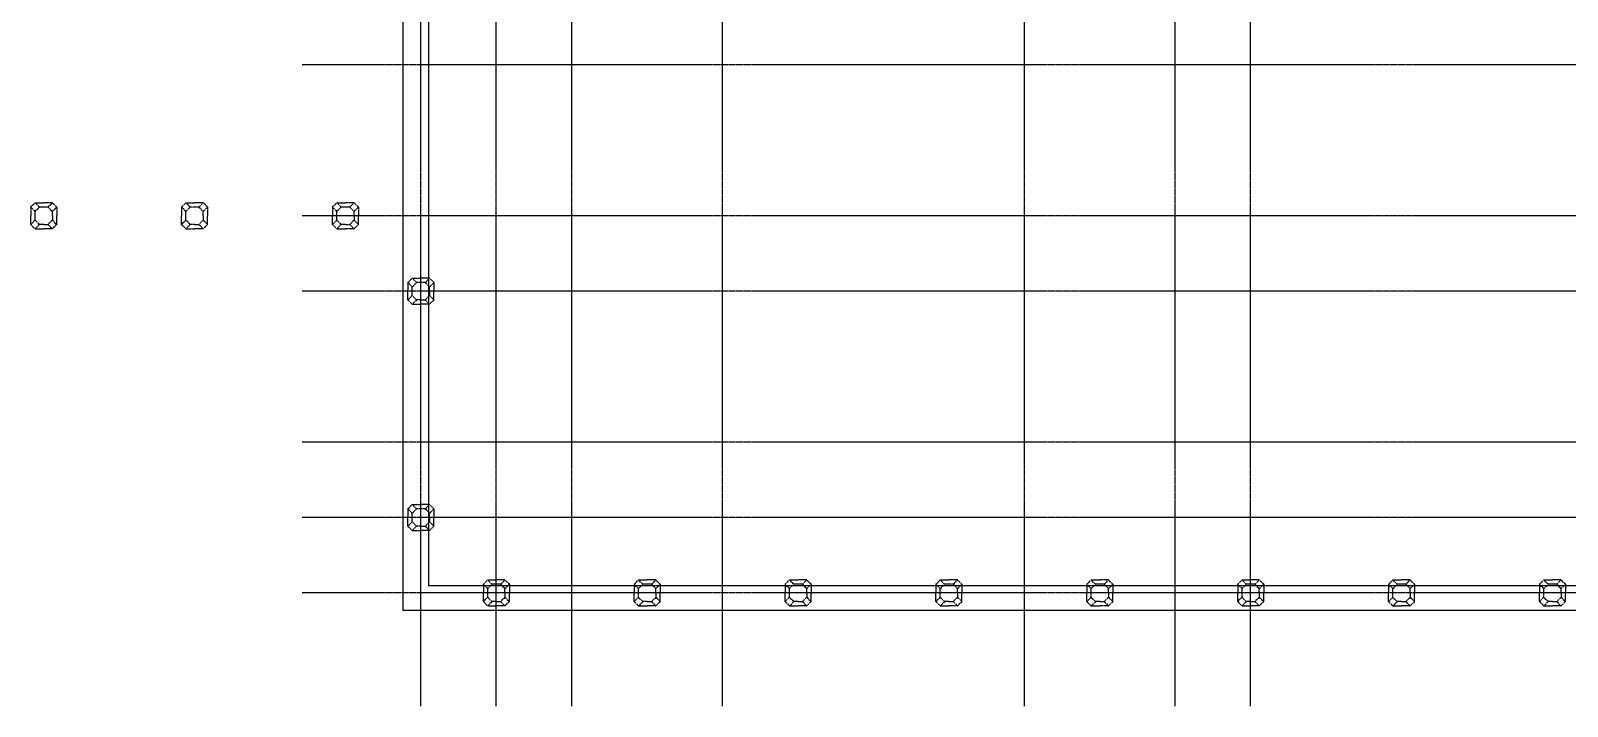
# Model space of a CAD drawing. Header units: millimetres. Extents: x -63292 to 85267, y -25390 to 107538.
# Drawn here: x -58291 to -27737, y -17978 to -4544 of the extents above; entities that cross this region are included whole.
import ezdxf

# ---------------------------------------------------------------- set-up
doc = ezdxf.new("R2010")
doc.units = ezdxf.units.MM
doc.linetypes.add('PCENTRE', pattern=[50.8, 31.75, -6.35, 6.35, -6.35])
doc.linetypes.add('PPHANTOM', pattern=[63.5, 31.75, -6.35, 6.35, -6.35, 6.35, -6.35])
for name, color, linetype in [('Boundaries_and_building_grids', 140, 'Continuous'), ('COLUMNS_P5', 3, 'Continuous'), ('SITE', 1, 'Continuous')]:
    doc.layers.add(name, color=color, linetype=linetype)

msp = doc.modelspace()

# ---------------------------------------------------------------- linework, layer by layer
at = {"layer": 'Boundaries_and_building_grids', "color": 140, "linetype": 'PCENTRE', "lineweight": -3}
for p, q in [((-50533, -17978), (-50533, 67826)), ((-49033, -17978), (-49033, 67826)), ((-47533, -17978), (-47533, 67826)), ((-44533, -17978), (-44533, 67826)), ((-38533, -17978), (-38533, 67826)), ((-35533, -17978), (-35533, 67826)), ((-34033, -17978), (-34033, 67826)), ((50767, -5224), (-52891, -5224)), ((50767, -8224), (-52891, -8224)), ((50767, -9724), (-52891, -9724)), ((50767, -12724), (-52891, -12724)), ((50767, -14224), (-52891, -14224)), ((50767, -15724), (-52891, -15724))]:
    msp.add_line(p, q, dxfattribs=at)
at = {"layer": 'COLUMNS_P5', "color": 8, "linetype": 'PPHANTOM'}
for p, q in [((-58291, -8052), (-58205, -7966)), ((-58291, -8052), (-58291, -8224)), ((-58205, -8138), (-58291, -8052)), ((-58291, -8397), (-58291, -8224)), ((-58119, -8052), (-58205, -7966)), ((-58205, -7966), (-58033, -7966)), ((-58205, -8138), (-58119, -8052)), ((-58205, -8224), (-58205, -8138)), ((-58205, -8310), (-58205, -8224)), ((-58033, -8052), (-58119, -8052)), ((-57861, -7966), (-58033, -7966)), ((-57947, -8052), (-58033, -8052)), ((-57947, -8052), (-57861, -7966)), ((-57947, -8052), (-57861, -8138)), ((-57774, -8052), (-57861, -7966)), ((-57861, -8138), (-57774, -8052)), ((-57861, -8224), (-57861, -8138)), ((-57861, -8224), (-57861, -8310)), ((-57774, -8052), (-57774, -8224)), ((-57774, -8397), (-57774, -8224)), ((-55291, -8052), (-55205, -7966)), ((-55205, -8138), (-55291, -8052)), ((-55291, -8052), (-55291, -8224)), ((-55291, -8397), (-55291, -8224)), ((-55205, -7966), (-55033, -7966)), ((-55119, -8052), (-55205, -7966)), ((-55205, -8138), (-55119, -8052)), ((-55205, -8224), (-55205, -8138)), ((-55205, -8310), (-55205, -8224)), ((-55033, -8052), (-55119, -8052)), ((-54861, -7966), (-55033, -7966)), ((-54947, -8052), (-55033, -8052)), ((-54947, -8052), (-54861, -7966)), ((-54947, -8052), (-54861, -8138)), ((-54774, -8052), (-54861, -7966)), ((-54861, -8138), (-54774, -8052)), ((-54861, -8224), (-54861, -8138)), ((-54861, -8224), (-54861, -8310)), ((-54774, -8052), (-54774, -8224)), ((-54774, -8397), (-54774, -8224)), ((-52291, -8052), (-52205, -7966)), ((-52291, -8052), (-52291, -8224)), ((-52205, -8138), (-52291, -8052)), ((-52291, -8397), (-52291, -8224)), ((-52119, -8052), (-52205, -7966)), ((-52205, -7966), (-52033, -7966)), ((-52205, -8138), (-52119, -8052)), ((-52205, -8224), (-52205, -8138)), ((-52205, -8310), (-52205, -8224)), ((-52033, -8052), (-52119, -8052)), ((-51861, -7966), (-52033, -7966)), ((-51947, -8052), (-52033, -8052)), ((-51947, -8052), (-51861, -7966)), ((-51947, -8052), (-51861, -8138)), ((-51774, -8052), (-51861, -7966)), ((-51861, -8138), (-51774, -8052)), ((-51861, -8224), (-51861, -8138)), ((-51861, -8224), (-51861, -8310)), ((-51774, -8052), (-51774, -8224)), ((-51774, -8397), (-51774, -8224)), ((-58205, -8310), (-58291, -8397)), ((-58291, -8397), (-58205, -8483)), ((-58119, -8397), (-58205, -8310)), ((-58119, -8397), (-58205, -8483)), ((-58205, -8483), (-58033, -8483)), ((-58033, -8397), (-58119, -8397)), ((-58033, -8397), (-57947, -8397)), ((-57861, -8483), (-58033, -8483)), ((-57861, -8310), (-57947, -8397)), ((-57947, -8397), (-57861, -8483)), ((-57861, -8310), (-57774, -8397)), ((-57774, -8397), (-57861, -8483)), ((-55205, -8310), (-55291, -8397)), ((-55291, -8397), (-55205, -8483)), ((-55119, -8397), (-55205, -8310)), ((-55119, -8397), (-55205, -8483)), ((-55205, -8483), (-55033, -8483)), ((-55033, -8397), (-55119, -8397)), ((-55033, -8397), (-54947, -8397)), ((-54861, -8483), (-55033, -8483)), ((-54861, -8310), (-54947, -8397)), ((-54947, -8397), (-54861, -8483)), ((-54861, -8310), (-54774, -8397)), ((-54774, -8397), (-54861, -8483)), ((-52205, -8310), (-52291, -8397)), ((-52291, -8397), (-52205, -8483)), ((-52119, -8397), (-52205, -8310)), ((-52119, -8397), (-52205, -8483)), ((-52205, -8483), (-52033, -8483)), ((-52033, -8397), (-52119, -8397)), ((-52033, -8397), (-51947, -8397)), ((-51861, -8483), (-52033, -8483)), ((-51861, -8310), (-51947, -8397)), ((-51947, -8397), (-51861, -8483)), ((-51861, -8310), (-51774, -8397)), ((-51774, -8397), (-51861, -8483)), ((-50791, -9552), (-50705, -9466)), ((-50619, -9552), (-50705, -9466)), ((-50705, -9466), (-50533, -9466)), ((-50361, -9466), (-50533, -9466)), ((-50447, -9552), (-50361, -9466)), ((-50274, -9552), (-50361, -9466)), ((-50791, -9552), (-50791, -9724)), ((-50705, -9638), (-50791, -9552)), ((-50791, -9897), (-50791, -9724)), ((-50705, -9638), (-50619, -9552)), ((-50705, -9724), (-50705, -9638)), ((-50705, -9810), (-50705, -9724)), ((-50533, -9552), (-50619, -9552)), ((-50447, -9552), (-50533, -9552)), ((-50447, -9552), (-50361, -9638)), ((-50361, -9638), (-50274, -9552)), ((-50361, -9724), (-50361, -9638)), ((-50361, -9724), (-50361, -9810)), ((-50274, -9552), (-50274, -9724)), ((-50274, -9897), (-50274, -9724)), ((-50705, -9810), (-50791, -9897)), ((-50791, -9897), (-50705, -9983)), ((-50619, -9897), (-50705, -9810)), ((-50619, -9897), (-50705, -9983)), ((-50705, -9983), (-50533, -9983)), ((-50533, -9897), (-50619, -9897)), ((-50533, -9897), (-50447, -9897)), ((-50361, -9983), (-50533, -9983)), ((-50361, -9810), (-50447, -9897)), ((-50447, -9897), (-50361, -9983)), ((-50361, -9810), (-50274, -9897)), ((-50274, -9897), (-50361, -9983)), ((-50791, -14052), (-50705, -13966)), ((-50791, -14052), (-50791, -14224)), ((-50705, -14138), (-50791, -14052)), ((-50619, -14052), (-50705, -13966)), ((-50705, -13966), (-50533, -13966)), ((-50705, -14138), (-50619, -14052)), ((-50533, -14052), (-50619, -14052)), ((-50361, -13966), (-50533, -13966)), ((-50447, -14052), (-50533, -14052)), ((-50447, -14052), (-50361, -13966)), ((-50447, -14052), (-50361, -14138)), ((-50274, -14052), (-50361, -13966)), ((-50361, -14138), (-50274, -14052)), ((-50274, -14052), (-50274, -14224)), ((-50791, -14397), (-50791, -14224)), ((-50705, -14310), (-50791, -14397)), ((-50705, -14224), (-50705, -14138)), ((-50705, -14310), (-50705, -14224)), ((-50619, -14397), (-50705, -14310)), ((-50361, -14310), (-50447, -14397)), ((-50361, -14224), (-50361, -14138)), ((-50361, -14224), (-50361, -14310)), ((-50361, -14310), (-50274, -14397)), ((-50274, -14397), (-50274, -14224)), ((-50791, -14397), (-50705, -14483)), ((-50619, -14397), (-50705, -14483)), ((-50705, -14483), (-50533, -14483)), ((-50533, -14397), (-50619, -14397)), ((-50533, -14397), (-50447, -14397)), ((-50361, -14483), (-50533, -14483)), ((-50447, -14397), (-50361, -14483)), ((-50274, -14397), (-50361, -14483)), ((-49291, -15552), (-49205, -15466)), ((-49291, -15552), (-49291, -15724)), ((-49205, -15638), (-49291, -15552)), ((-49119, -15552), (-49205, -15466)), ((-49205, -15466), (-49033, -15466)), ((-49205, -15638), (-49119, -15552)), ((-49033, -15552), (-49119, -15552)), ((-48861, -15466), (-49033, -15466)), ((-48947, -15552), (-49033, -15552)), ((-48947, -15552), (-48861, -15466)), ((-48947, -15552), (-48861, -15638)), ((-48774, -15552), (-48861, -15466)), ((-48861, -15638), (-48774, -15552)), ((-48774, -15552), (-48774, -15724)), ((-46291, -15552), (-46205, -15466)), ((-46291, -15552), (-46291, -15724)), ((-46205, -15638), (-46291, -15552)), ((-46119, -15552), (-46205, -15466)), ((-46205, -15466), (-46033, -15466)), ((-46205, -15638), (-46119, -15552)), ((-46033, -15552), (-46119, -15552)), ((-45861, -15466), (-46033, -15466)), ((-45947, -15552), (-46033, -15552)), ((-45947, -15552), (-45861, -15466)), ((-45947, -15552), (-45861, -15638)), ((-45774, -15552), (-45861, -15466)), ((-45861, -15638), (-45774, -15552)), ((-45774, -15552), (-45774, -15724)), ((-43291, -15552), (-43205, -15466)), ((-43205, -15638), (-43291, -15552)), ((-43291, -15552), (-43291, -15724)), ((-43205, -15466), (-43033, -15466)), ((-43119, -15552), (-43205, -15466)), ((-43205, -15638), (-43119, -15552)), ((-43033, -15552), (-43119, -15552)), ((-42861, -15466), (-43033, -15466)), ((-42947, -15552), (-43033, -15552)), ((-42947, -15552), (-42861, -15466)), ((-42947, -15552), (-42861, -15638)), ((-42774, -15552), (-42861, -15466)), ((-42861, -15638), (-42774, -15552)), ((-42774, -15552), (-42774, -15724)), ((-40291, -15552), (-40205, -15466)), ((-40205, -15638), (-40291, -15552)), ((-40291, -15552), (-40291, -15724)), ((-40119, -15552), (-40205, -15466)), ((-40205, -15466), (-40033, -15466)), ((-40205, -15638), (-40119, -15552)), ((-40033, -15552), (-40119, -15552)), ((-39861, -15466), (-40033, -15466)), ((-39947, -15552), (-40033, -15552)), ((-39947, -15552), (-39861, -15466)), ((-39947, -15552), (-39861, -15638)), ((-39774, -15552), (-39861, -15466)), ((-39861, -15638), (-39774, -15552)), ((-39774, -15552), (-39774, -15724)), ((-37291, -15552), (-37205, -15466)), ((-37291, -15552), (-37291, -15724)), ((-37205, -15638), (-37291, -15552)), ((-37119, -15552), (-37205, -15466)), ((-37205, -15466), (-37033, -15466)), ((-37205, -15638), (-37119, -15552)), ((-37033, -15552), (-37119, -15552)), ((-36861, -15466), (-37033, -15466)), ((-36947, -15552), (-37033, -15552)), ((-36947, -15552), (-36861, -15466)), ((-36947, -15552), (-36861, -15638)), ((-36774, -15552), (-36861, -15466)), ((-36861, -15638), (-36774, -15552)), ((-36774, -15552), (-36774, -15724)), ((-34291, -15552), (-34205, -15466)), ((-34291, -15552), (-34291, -15724)), ((-34205, -15638), (-34291, -15552)), ((-34119, -15552), (-34205, -15466)), ((-34205, -15466), (-34033, -15466)), ((-34205, -15638), (-34119, -15552)), ((-34033, -15552), (-34119, -15552)), ((-33861, -15466), (-34033, -15466)), ((-33947, -15552), (-34033, -15552)), ((-33947, -15552), (-33861, -15466)), ((-33947, -15552), (-33861, -15638)), ((-33774, -15552), (-33861, -15466)), ((-33861, -15638), (-33774, -15552)), ((-33774, -15552), (-33774, -15724)), ((-31291, -15552), (-31205, -15466)), ((-31291, -15552), (-31291, -15724)), ((-31205, -15638), (-31291, -15552)), ((-31205, -15466), (-31033, -15466)), ((-31119, -15552), (-31205, -15466)), ((-31205, -15638), (-31119, -15552)), ((-31033, -15552), (-31119, -15552)), ((-30861, -15466), (-31033, -15466)), ((-30947, -15552), (-31033, -15552)), ((-30947, -15552), (-30861, -15466)), ((-30947, -15552), (-30861, -15638)), ((-30774, -15552), (-30861, -15466)), ((-30861, -15638), (-30774, -15552)), ((-30774, -15552), (-30774, -15724)), ((-28291, -15552), (-28205, -15466)), ((-28291, -15552), (-28291, -15724)), ((-28205, -15638), (-28291, -15552)), ((-28119, -15552), (-28205, -15466)), ((-28205, -15466), (-28033, -15466)), ((-28205, -15638), (-28119, -15552)), ((-28033, -15552), (-28119, -15552)), ((-27861, -15466), (-28033, -15466)), ((-27947, -15552), (-28033, -15552)), ((-27947, -15552), (-27861, -15466)), ((-27947, -15552), (-27861, -15638)), ((-27774, -15552), (-27861, -15466)), ((-27861, -15638), (-27774, -15552)), ((-27774, -15552), (-27774, -15724)), ((-49291, -15897), (-49291, -15724)), ((-49205, -15810), (-49291, -15897)), ((-49205, -15724), (-49205, -15638)), ((-49205, -15810), (-49205, -15724)), ((-49119, -15897), (-49205, -15810)), ((-48861, -15810), (-48947, -15897)), ((-48861, -15724), (-48861, -15638)), ((-48861, -15724), (-48861, -15810)), ((-48861, -15810), (-48774, -15897)), ((-48774, -15897), (-48774, -15724)), ((-46291, -15897), (-46291, -15724)), ((-46205, -15810), (-46291, -15897)), ((-46205, -15724), (-46205, -15638)), ((-46205, -15810), (-46205, -15724)), ((-46119, -15897), (-46205, -15810)), ((-45861, -15810), (-45947, -15897)), ((-45861, -15724), (-45861, -15638)), ((-45861, -15724), (-45861, -15810)), ((-45861, -15810), (-45774, -15897)), ((-45774, -15897), (-45774, -15724)), ((-43291, -15897), (-43291, -15724)), ((-43205, -15810), (-43291, -15897)), ((-43205, -15724), (-43205, -15638)), ((-43205, -15810), (-43205, -15724)), ((-43119, -15897), (-43205, -15810)), ((-42861, -15810), (-42947, -15897)), ((-42861, -15724), (-42861, -15638)), ((-42861, -15724), (-42861, -15810)), ((-42861, -15810), (-42774, -15897)), ((-42774, -15897), (-42774, -15724)), ((-40291, -15897), (-40291, -15724)), ((-40205, -15810), (-40291, -15897)), ((-40205, -15724), (-40205, -15638)), ((-40205, -15810), (-40205, -15724)), ((-40119, -15897), (-40205, -15810)), ((-39861, -15810), (-39947, -15897)), ((-39861, -15724), (-39861, -15638)), ((-39861, -15724), (-39861, -15810)), ((-39861, -15810), (-39774, -15897)), ((-39774, -15897), (-39774, -15724)), ((-37291, -15897), (-37291, -15724)), ((-37205, -15810), (-37291, -15897)), ((-37205, -15724), (-37205, -15638)), ((-37205, -15810), (-37205, -15724)), ((-37119, -15897), (-37205, -15810)), ((-36861, -15810), (-36947, -15897)), ((-36861, -15724), (-36861, -15638)), ((-36861, -15724), (-36861, -15810)), ((-36861, -15810), (-36774, -15897)), ((-36774, -15897), (-36774, -15724)), ((-34291, -15897), (-34291, -15724)), ((-34205, -15810), (-34291, -15897)), ((-34205, -15724), (-34205, -15638)), ((-34205, -15810), (-34205, -15724)), ((-34119, -15897), (-34205, -15810)), ((-33861, -15810), (-33947, -15897)), ((-33861, -15724), (-33861, -15638)), ((-33861, -15724), (-33861, -15810)), ((-33861, -15810), (-33774, -15897)), ((-33774, -15897), (-33774, -15724)), ((-31291, -15897), (-31291, -15724)), ((-31205, -15810), (-31291, -15897)), ((-31205, -15724), (-31205, -15638)), ((-31205, -15810), (-31205, -15724)), ((-31119, -15897), (-31205, -15810)), ((-30861, -15810), (-30947, -15897)), ((-30861, -15724), (-30861, -15638)), ((-30861, -15724), (-30861, -15810)), ((-30861, -15810), (-30774, -15897)), ((-30774, -15897), (-30774, -15724)), ((-28291, -15897), (-28291, -15724)), ((-28205, -15810), (-28291, -15897)), ((-28205, -15724), (-28205, -15638)), ((-28205, -15810), (-28205, -15724)), ((-28119, -15897), (-28205, -15810)), ((-27861, -15810), (-27947, -15897)), ((-27861, -15724), (-27861, -15638)), ((-27861, -15724), (-27861, -15810)), ((-27861, -15810), (-27774, -15897)), ((-27774, -15897), (-27774, -15724)), ((-49291, -15897), (-49205, -15983)), ((-49119, -15897), (-49205, -15983)), ((-49205, -15983), (-49033, -15983)), ((-49033, -15897), (-49119, -15897)), ((-49033, -15897), (-48947, -15897)), ((-48861, -15983), (-49033, -15983)), ((-48947, -15897), (-48861, -15983)), ((-48774, -15897), (-48861, -15983)), ((-46291, -15897), (-46205, -15983)), ((-46119, -15897), (-46205, -15983)), ((-46205, -15983), (-46033, -15983)), ((-46033, -15897), (-46119, -15897)), ((-46033, -15897), (-45947, -15897)), ((-45861, -15983), (-46033, -15983)), ((-45947, -15897), (-45861, -15983)), ((-45774, -15897), (-45861, -15983)), ((-43291, -15897), (-43205, -15983)), ((-43119, -15897), (-43205, -15983)), ((-43205, -15983), (-43033, -15983)), ((-43033, -15897), (-43119, -15897)), ((-43033, -15897), (-42947, -15897)), ((-42861, -15983), (-43033, -15983)), ((-42947, -15897), (-42861, -15983)), ((-42774, -15897), (-42861, -15983)), ((-40291, -15897), (-40205, -15983)), ((-40119, -15897), (-40205, -15983)), ((-40205, -15983), (-40033, -15983)), ((-40033, -15897), (-40119, -15897)), ((-40033, -15897), (-39947, -15897)), ((-39861, -15983), (-40033, -15983)), ((-39947, -15897), (-39861, -15983)), ((-39774, -15897), (-39861, -15983)), ((-37291, -15897), (-37205, -15983)), ((-37119, -15897), (-37205, -15983)), ((-37205, -15983), (-37033, -15983)), ((-37033, -15897), (-37119, -15897)), ((-37033, -15897), (-36947, -15897)), ((-36861, -15983), (-37033, -15983)), ((-36947, -15897), (-36861, -15983)), ((-36774, -15897), (-36861, -15983)), ((-34291, -15897), (-34205, -15983)), ((-34119, -15897), (-34205, -15983)), ((-34205, -15983), (-34033, -15983)), ((-34033, -15897), (-34119, -15897)), ((-34033, -15897), (-33947, -15897)), ((-33861, -15983), (-34033, -15983)), ((-33947, -15897), (-33861, -15983)), ((-33774, -15897), (-33861, -15983)), ((-31291, -15897), (-31205, -15983)), ((-31119, -15897), (-31205, -15983)), ((-31205, -15983), (-31033, -15983)), ((-31033, -15897), (-31119, -15897)), ((-31033, -15897), (-30947, -15897)), ((-30861, -15983), (-31033, -15983)), ((-30947, -15897), (-30861, -15983)), ((-30774, -15897), (-30861, -15983)), ((-28291, -15897), (-28205, -15983)), ((-28119, -15897), (-28205, -15983)), ((-28205, -15983), (-28033, -15983)), ((-28033, -15897), (-28119, -15897)), ((-28033, -15897), (-27947, -15897)), ((-27861, -15983), (-28033, -15983)), ((-27947, -15897), (-27861, -15983)), ((-27774, -15897), (-27861, -15983))]:
    msp.add_line(p, q, dxfattribs=at)
at = {"layer": 'SITE', "linetype": 'Continuous', "lineweight": -3}
for p, q in [((-50383, 6926), (-50383, -15574)), ((-50883, -16074), (-50883, 6426)), ((-50383, -15574), (-23683, -15574)), ((-23183, -16074), (-50883, -16074))]:
    msp.add_line(p, q, dxfattribs=at)

doc.saveas('drawing.dxf')
